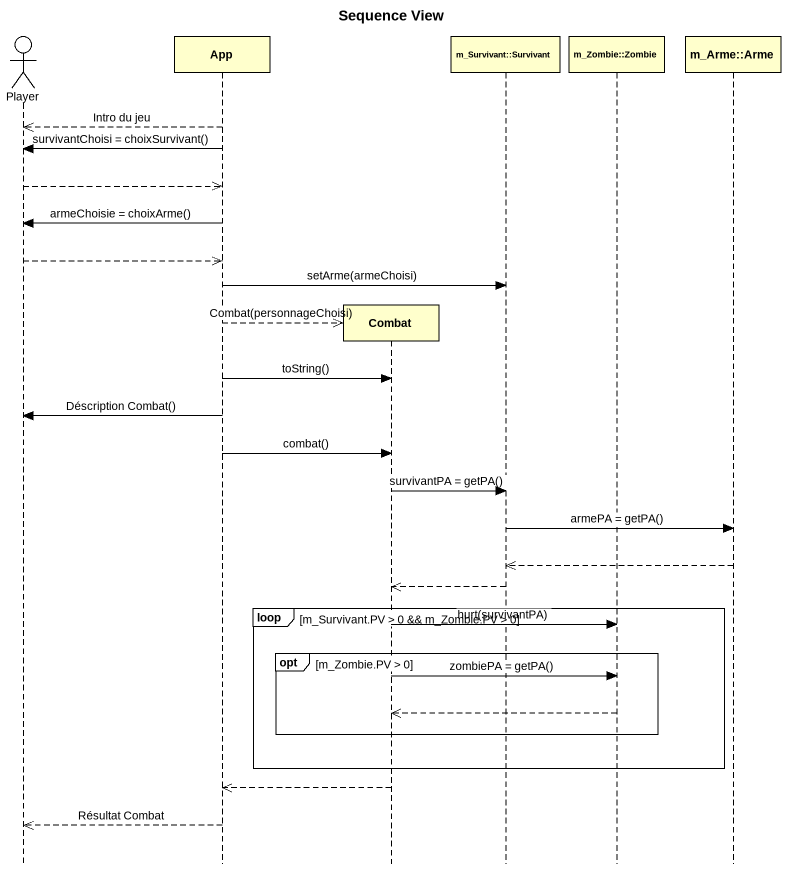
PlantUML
@startuml
title Sequence View
hide footbox
actor Player
participant App
participant Combat
participant "m_Survivant::Survivant" as m_Survivant_Survivant
participant "m_Zombie::Zombie" as m_Zombie_Zombie
participant "m_Arme::Arme" as m_Arme_Arme

App -->> Player : Intro du jeu
App -> Player : survivantChoisi = choixSurvivant()
Player -->> App
App -> Player : armeChoisie = choixArme()
Player -->> App
App -> m_Survivant_Survivant : setArme(armeChoisi)
App -->> Combat ** : Combat(personnageChoisi)
App -> Combat : toString()
App -> Player : Déscription Combat()
App -> Combat : combat()
Combat -> m_Survivant_Survivant : survivantPA = getPA()
m_Survivant_Survivant -> m_Arme_Arme : armePA = getPA()
m_Arme_Arme -->> m_Survivant_Survivant
m_Survivant_Survivant -->> Combat
loop m_Survivant.PV > 0 && m_Zombie.PV > 0
  Combat -> m_Zombie_Zombie : hurt(survivantPA)
  opt m_Zombie.PV > 0
    Combat -> m_Zombie_Zombie : zombiePA = getPA()
    m_Zombie_Zombie -->> Combat
  end
end
Combat -->> App
App -->> Player : Résultat Combat
@enduml
